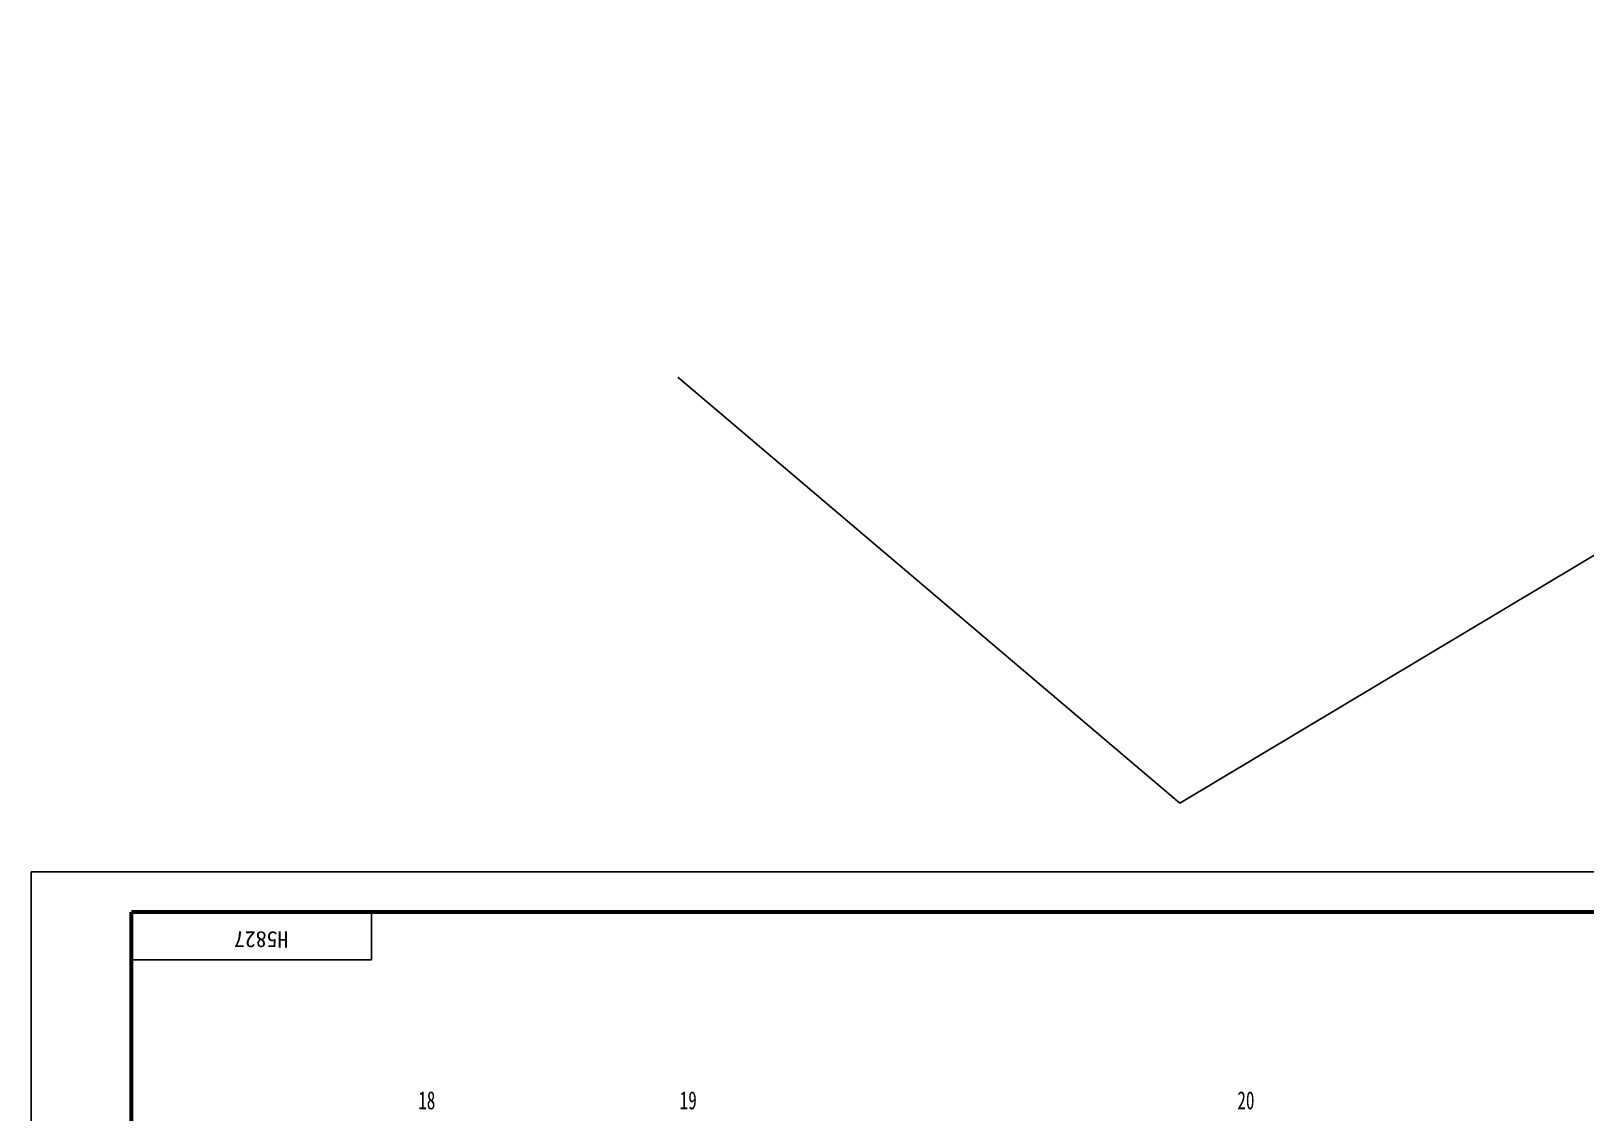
# Model space of a CAD drawing. Extents: x -71325 to -43928, y 2975 to 11014.
# Drawn here: x -71325 to -67443, y 8312 to 11014 of the extents above; entities that cross this region are included whole.
import ezdxf

# ---------------------------------------------------------------- set-up
doc = ezdxf.new("R2010")
doc.units = 0
doc.header["$MEASUREMENT"] = 0
doc.layers.get('0').update_dxf_attribs({"linetype": 'CONTINUOUS'})
doc.layers.add('LAYER1', color=3, linetype='CONTINUOUS')
doc.styles.add('STYLE1', font='SIMFANG.TTF', dxfattribs={"width": 0.7, "height": 35})

msp = doc.modelspace()

# ---------------------------------------------------------------- linework, layer by layer
for p, q in [((-68456.67, 9085.65251), (-65236.08557, 11014.02437)), ((-69709.81563, 10150.01359), (-68456.67, 9085.65251)), ((-70474.63823, 8814.5732), (-70474.63823, 8694.5732)), ((-70474.63823, 8694.5732), (-71074.63823, 8694.5732))]:
    msp.add_line(p, q)
at = {"const_width": 10}
for points in [[(-71074.63823, 8814.5732), (-71074.63823, 3074.5732)], [(-63014.63823, 8814.5732), (-71074.63823, 8814.5732)]]:
    msp.add_lwpolyline(points, dxfattribs=at)
at = {"layer": 'LAYER1'}
for p, q in [((-71324.63823, 8914.5732), (-71324.63823, 2974.5732)), ((-62914.63823, 8914.5732), (-71324.63823, 8914.5732))]:
    msp.add_line(p, q, dxfattribs=at)

# ---------------------------------------------------------------- texts
at = {"layer": 'LAYER1', "style": 'STYLE1'}
msp.add_text('H5827', height=40, rotation=180, dxfattribs=at).set_placement((-70682.11025, 8765.51145))
at = {"layer": 'LAYER1', "char_height": 45, "width": 185.26797, "attachment_point": 1, "style": 'STYLE1'}
for s, insert in [('18', (-70358.12709, 8366.39996)), ('19', (-69705.36339, 8366.39996)), ('20', (-68312.96669, 8366.39996))]:
    msp.add_mtext(s, dxfattribs=dict(at, insert=insert))

doc.saveas('drawing.dxf')
